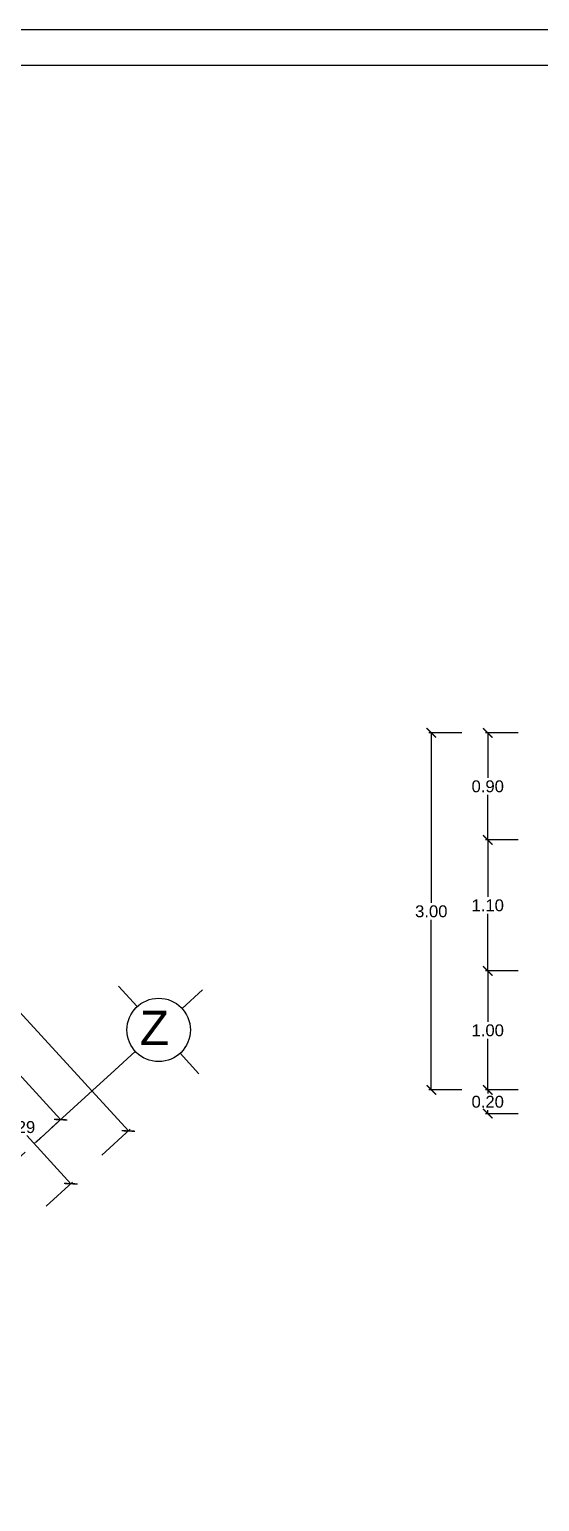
# Model space of a CAD drawing. Header units: millimetres. Extents: x 525387 to 527545, y 2235066 to 2235448.
# Drawn here: x 525730.03 to 525734.31, y 2235195.6 to 2235207.97 of the extents above; entities that cross this region are included whole.
import ezdxf

# ---------------------------------------------------------------- set-up
doc = ezdxf.new("R2010")
doc.units = ezdxf.units.MM
doc.linetypes.add('ACAD_ISO04W100', pattern=[30, 24, -3, 0, -3])
for name, color, linetype in [('auxiliar', 6, 'Continuous'), ('COTAS', 2, 'Continuous'), ('EJES', 1, 'Continuous')]:
    doc.layers.add(name, color=color, linetype=linetype)
doc.styles.get("Standard").update_dxf_attribs({"font": 'arial.ttf'})
doc.styles.add('STYLE1', font='arial.ttf')
doc.dimstyles.new('ISO-25', dxfattribs={"dimtxt": 0.04, "dimasz": 0.02, "dimexe": 0.02, "dimexo": 0.02, "dimgap": 0.02, "dimtad": 0, "dimtih": 1, "dimtoh": 1, "dimzin": 1, "dimdsep": 46, "dimtxsty": 'Standard', "dimcen": 0.02, "dimazin": 0, "dimtfac": 1, "dimtmove": 0, "dimatfit": 3, "dimfxl": 1, "dimarcsym": 0})

# ---------------------------------------------------------------- blocks, each defined once
blk = doc.blocks.new('_ArchTick')
at = {"color": 0, "linetype": 'ByBlock', "lineweight": 0, "const_width": 0.15}
blk.add_lwpolyline([(-0.5, -0.5), (0.5, 0.5)], dxfattribs=at)
blk = doc.blocks.new('*D165')
at = {"layer": 'COTAS', "color": 0, "linetype": 'Continuous', "lineweight": -2, "transparency": 16777216}
for p, q in [((525729.297, 2235199.035), (525729.518, 2235199.238)), ((525729.504, 2235199.225), (525729.874, 2235198.82)), ((525730.374, 2235198.274), (525730.004, 2235198.678)), ((525730.167, 2235198.085), (525730.389, 2235198.288))]:
    blk.add_line(p, q, dxfattribs=at)
at = {"layer": 'Defpoints', "color": 0, "linetype": 'Continuous', "transparency": 16777216}
for p in [(525729.282, 2235199.022), (525730.374, 2235198.274), (525730.153, 2235198.072)]:
    blk.add_point(p, dxfattribs=at)
at = {"layer": 'COTAS', "color": 0, "linetype": 'Continuous', "lineweight": -2, "transparency": 16777216, "xscale": 0.08, "yscale": 0.08, "zscale": 0.08}
for p, rotation in [((525729.504, 2235199.225), 132.4831243935758), ((525730.374, 2235198.274), 312.4831243935757)]:
    blk.add_blockref('_ArchTick', p, dxfattribs=dict(at, rotation=rotation))
at = {"layer": 'COTAS', "color": 0, "linetype": 'Continuous', "lineweight": -3, "transparency": 16777216, "insert": (525729.939, 2235198.749), "char_height": 0.1, "attachment_point": 5}
blk.add_mtext('1.29', dxfattribs=at)
blk = doc.blocks.new('*D166')
at = {"layer": 'COTAS', "color": 0, "linetype": 'Continuous', "lineweight": -2, "transparency": 16777216}
for p, q in [((525726.696, 2235202.813), (525726.934, 2235203.031)), ((525726.919, 2235203.017), (525728.823, 2235200.938)), ((525730.857, 2235198.717), (525728.953, 2235200.796)), ((525730.634, 2235198.513), (525730.872, 2235198.731))]:
    blk.add_line(p, q, dxfattribs=at)
at = {"layer": 'Defpoints', "color": 0, "linetype": 'Continuous', "transparency": 16777216}
for p in [(525726.682, 2235202.799), (525730.857, 2235198.717), (525730.62, 2235198.499)]:
    blk.add_point(p, dxfattribs=at)
at = {"layer": 'COTAS', "color": 0, "linetype": 'Continuous', "lineweight": -2, "transparency": 16777216, "xscale": 0.08, "yscale": 0.08, "zscale": 0.08}
for p, rotation in [((525726.919, 2235203.017), 132.4831243878803), ((525730.857, 2235198.717), 312.4831243878803)]:
    blk.add_blockref('_ArchTick', p, dxfattribs=dict(at, rotation=rotation))
at = {"layer": 'COTAS', "color": 0, "linetype": 'Continuous', "lineweight": -3, "transparency": 16777216, "insert": (525728.888, 2235200.867), "char_height": 0.1, "attachment_point": 5}
blk.add_mtext('5.83', dxfattribs=at)
blk = doc.blocks.new('*D151')
at = {"layer": 'COTAS', "color": 0, "linetype": 'Continuous', "lineweight": -2, "transparency": 16777216}
for p, q in [((525727.829, 2235201.083), (525728.05, 2235201.286)), ((525728.035, 2235201.272), (525729.097, 2235200.113)), ((525730.288, 2235198.812), (525729.227, 2235199.971)), ((525730.082, 2235198.623), (525730.303, 2235198.826))]:
    blk.add_line(p, q, dxfattribs=at)
at = {"layer": 'Defpoints', "color": 0, "linetype": 'Continuous', "transparency": 16777216}
for p in [(525727.814, 2235201.069), (525730.288, 2235198.812), (525730.067, 2235198.609)]:
    blk.add_point(p, dxfattribs=at)
at = {"layer": 'COTAS', "color": 0, "linetype": 'Continuous', "lineweight": -2, "transparency": 16777216, "xscale": 0.08, "yscale": 0.08, "zscale": 0.08}
for p, rotation in [((525728.035, 2235201.272), 132.4831243899224), ((525730.288, 2235198.812), 312.4831243899224)]:
    blk.add_blockref('_ArchTick', p, dxfattribs=dict(at, rotation=rotation))
at = {"layer": 'COTAS', "color": 0, "linetype": 'Continuous', "lineweight": -3, "transparency": 16777216, "insert": (525729.162, 2235200.042), "char_height": 0.1, "attachment_point": 5}
blk.add_mtext('3.34', dxfattribs=at)
blk = doc.blocks.new('EJE')
at = {"layer": 'EJES', "color": 2}
for p, q in [((-0.78, 0.416), (-0.78, 0.78)), ((-1.196, 0), (-1.56, 0)), ((-0.364, 0), (0, 0)), ((-0.78, -0.416), (-0.78, -0.78))]:
    blk.add_line(p, q, dxfattribs=at)
at = {"layer": 'EJES', "color": 4}
blk.add_circle((-0.78, 0), 0.416, dxfattribs=at)
blk = doc.blocks.new('*D181')
at = {"layer": 'COTAS', "color": 0, "linetype": 'Continuous', "lineweight": -2, "transparency": 16777216}
for p, q in [((525734.13, 2235200.062), (525733.855, 2235200.062)), ((525733.875, 2235200.062), (525733.875, 2235199.633)), ((525733.875, 2235199.062), (525733.875, 2235199.491)), ((525734.13, 2235199.062), (525733.855, 2235199.062))]:
    blk.add_line(p, q, dxfattribs=at)
at = {"layer": 'Defpoints', "color": 0, "linetype": 'Continuous', "transparency": 16777216}
for p in [(525734.15, 2235200.062), (525733.875, 2235199.062), (525734.15, 2235199.062)]:
    blk.add_point(p, dxfattribs=at)
at = {"layer": 'COTAS', "color": 0, "linetype": 'Continuous', "lineweight": -2, "transparency": 16777216, "xscale": 0.08, "yscale": 0.08, "zscale": 0.08}
for p, rotation in [((525733.875, 2235200.062), 90), ((525733.875, 2235199.062), 270)]:
    blk.add_blockref('_ArchTick', p, dxfattribs=dict(at, rotation=rotation))
at = {"layer": 'COTAS', "color": 0, "linetype": 'Continuous', "lineweight": -3, "transparency": 16777216, "insert": (525733.875, 2235199.562), "char_height": 0.1, "attachment_point": 5}
blk.add_mtext('1.00', dxfattribs=at)
blk = doc.blocks.new('*D182')
at = {"layer": 'COTAS', "color": 0, "linetype": 'Continuous', "lineweight": -2, "transparency": 16777216}
for p, q in [((525734.13, 2235199.062), (525733.855, 2235199.062)), ((525733.875, 2235199.062), (525733.875, 2235199.033)), ((525733.875, 2235198.862), (525733.875, 2235198.891)), ((525734.13, 2235198.862), (525733.855, 2235198.862))]:
    blk.add_line(p, q, dxfattribs=at)
at = {"layer": 'Defpoints', "color": 0, "linetype": 'Continuous', "transparency": 16777216}
for p in [(525734.15, 2235199.062), (525733.875, 2235198.862), (525734.15, 2235198.862)]:
    blk.add_point(p, dxfattribs=at)
at = {"layer": 'COTAS', "color": 0, "linetype": 'Continuous', "lineweight": -2, "transparency": 16777216, "xscale": 0.08, "yscale": 0.08, "zscale": 0.08}
for p, rotation in [((525733.875, 2235199.062), 90), ((525733.875, 2235198.862), 270)]:
    blk.add_blockref('_ArchTick', p, dxfattribs=dict(at, rotation=rotation))
at = {"layer": 'COTAS', "color": 0, "linetype": 'Continuous', "lineweight": -3, "transparency": 16777216, "insert": (525733.875, 2235198.962), "char_height": 0.1, "attachment_point": 5}
blk.add_mtext('0.20', dxfattribs=at)
blk = doc.blocks.new('*D183')
at = {"layer": 'COTAS', "color": 0, "linetype": 'Continuous', "lineweight": -2, "transparency": 16777216}
for p, q in [((525734.13, 2235201.162), (525733.855, 2235201.162)), ((525733.875, 2235201.162), (525733.875, 2235200.683)), ((525733.875, 2235200.062), (525733.875, 2235200.541)), ((525734.13, 2235200.062), (525733.855, 2235200.062))]:
    blk.add_line(p, q, dxfattribs=at)
at = {"layer": 'Defpoints', "color": 0, "linetype": 'Continuous', "transparency": 16777216}
for p in [(525734.15, 2235201.162), (525733.875, 2235200.062), (525734.15, 2235200.062)]:
    blk.add_point(p, dxfattribs=at)
at = {"layer": 'COTAS', "color": 0, "linetype": 'Continuous', "lineweight": -2, "transparency": 16777216, "xscale": 0.08, "yscale": 0.08, "zscale": 0.08}
for p, rotation in [((525733.875, 2235201.162), 90), ((525733.875, 2235200.062), 270)]:
    blk.add_blockref('_ArchTick', p, dxfattribs=dict(at, rotation=rotation))
at = {"layer": 'COTAS', "color": 0, "linetype": 'Continuous', "lineweight": -3, "transparency": 16777216, "insert": (525733.875, 2235200.612), "char_height": 0.1, "attachment_point": 5}
blk.add_mtext('1.10', dxfattribs=at)
blk = doc.blocks.new('*D184')
at = {"layer": 'COTAS', "color": 0, "linetype": 'Continuous', "lineweight": -2, "transparency": 16777216}
for p, q in [((525734.13, 2235202.062), (525733.855, 2235202.062)), ((525733.875, 2235202.062), (525733.875, 2235201.683)), ((525733.875, 2235201.162), (525733.875, 2235201.541)), ((525734.13, 2235201.162), (525733.855, 2235201.162))]:
    blk.add_line(p, q, dxfattribs=at)
at = {"layer": 'Defpoints', "color": 0, "linetype": 'Continuous', "transparency": 16777216}
for p in [(525734.15, 2235202.062), (525733.875, 2235201.162), (525734.15, 2235201.162)]:
    blk.add_point(p, dxfattribs=at)
at = {"layer": 'COTAS', "color": 0, "linetype": 'Continuous', "lineweight": -2, "transparency": 16777216, "xscale": 0.08, "yscale": 0.08, "zscale": 0.08}
for p, rotation in [((525733.875, 2235202.062), 90), ((525733.875, 2235201.162), 270)]:
    blk.add_blockref('_ArchTick', p, dxfattribs=dict(at, rotation=rotation))
at = {"layer": 'COTAS', "color": 0, "linetype": 'Continuous', "lineweight": -3, "transparency": 16777216, "insert": (525733.875, 2235201.612), "char_height": 0.1, "attachment_point": 5}
blk.add_mtext('0.90', dxfattribs=at)
blk = doc.blocks.new('*D185')
at = {"layer": 'COTAS', "color": 0, "linetype": 'Continuous', "lineweight": -2, "transparency": 16777216}
for p, q in [((525733.657, 2235202.062), (525733.381, 2235202.062)), ((525733.401, 2235202.062), (525733.401, 2235200.633)), ((525733.401, 2235199.062), (525733.401, 2235200.491)), ((525733.657, 2235199.062), (525733.381, 2235199.062))]:
    blk.add_line(p, q, dxfattribs=at)
at = {"layer": 'Defpoints', "color": 0, "linetype": 'Continuous', "transparency": 16777216}
for p in [(525733.677, 2235202.062), (525733.401, 2235199.062), (525733.677, 2235199.062)]:
    blk.add_point(p, dxfattribs=at)
at = {"layer": 'COTAS', "color": 0, "linetype": 'Continuous', "lineweight": -2, "transparency": 16777216, "xscale": 0.08, "yscale": 0.08, "zscale": 0.08}
for p, rotation in [((525733.401, 2235202.062), 90), ((525733.401, 2235199.062), 270)]:
    blk.add_blockref('_ArchTick', p, dxfattribs=dict(at, rotation=rotation))
at = {"layer": 'COTAS', "color": 0, "linetype": 'Continuous', "lineweight": -3, "transparency": 16777216, "insert": (525733.401, 2235200.562), "char_height": 0.1, "attachment_point": 5}
blk.add_mtext('3.00', dxfattribs=at)

msp = doc.modelspace()

# ---------------------------------------------------------------- linework, layer by layer
at = {"layer": 'auxiliar', "color": 1, "linetype": 'Continuous', "lineweight": -3}
for points in [[(525706.131, 2235207.971), (525751.131, 2235207.971), (525751.131, 2235177.971), (525706.131, 2235177.971)], [(525706.431, 2235207.671), (525750.831, 2235207.671), (525750.831, 2235178.271), (525706.431, 2235178.271)]]:
    msp.add_lwpolyline(points, close=True, dxfattribs=at)
at = {"layer": 'EJES', "linetype": 'ACAD_ISO04W100', "ltscale": 0.03}
msp.add_line((525730.743, 2235199.229), (525729.403, 2235198.002), dxfattribs=at)

# ---------------------------------------------------------------- block references
at = {"layer": 'EJES', "lineweight": -3, "xscale": 0.6400000000000001, "yscale": 0.6400000000000001, "zscale": 0.6400000000000001, "rotation": 42.47999999999998}
msp.add_blockref('EJE', (525731.48, 2235199.903), dxfattribs=at)

# ---------------------------------------------------------------- texts
at = {"layer": 'EJES', "color": 7, "lineweight": -3, "style": 'STYLE1'}
msp.add_text('Z', height=0.288, dxfattribs=at).set_placement((525730.953, 2235199.439))

# ---------------------------------------------------------------- dimensions: what is measured, and where the dimension line sits
at = {"layer": 'COTAS', "linetype": 'Continuous', "lineweight": -3}
for p1, p2, distance, picture, middle in [((525726.682, 2235202.799), (525730.62, 2235198.499), 0.322, '*D166', (525728.888, 2235200.867)), ((525733.677, 2235202.062), (525733.677, 2235199.062), -0.276, '*D185', (525733.401, 2235200.562)), ((525734.15, 2235202.062), (525734.15, 2235201.162), -0.276, '*D184', (525733.875, 2235201.612)), ((525727.814, 2235201.069), (525730.067, 2235198.609), 0.3, '*D151', (525729.162, 2235200.042)), ((525734.15, 2235201.162), (525734.15, 2235200.062), -0.276, '*D183', (525733.875, 2235200.612)), ((525734.15, 2235200.062), (525734.15, 2235199.062), -0.276, '*D181', (525733.875, 2235199.562)), ((525729.282, 2235199.022), (525730.153, 2235198.072), 0.3, '*D165', (525729.939, 2235198.749)), ((525734.15, 2235199.062), (525734.15, 2235198.862), -0.276, '*D182', (525733.875, 2235198.962))]:
    dim = msp.add_aligned_dim(p1=p1, p2=p2, distance=distance, dimstyle='ISO-25', override={"dimtxt": 0.1, "dimasz": 0.08, "dimblk1": 'ArchTick', "dimblk2": 'ArchTick', "dimsah": 1}, dxfattribs=at)
    dim.commit()
    dim.dimension.update_dxf_attribs({"geometry": picture, "text_midpoint": middle})

doc.saveas('drawing.dxf')
